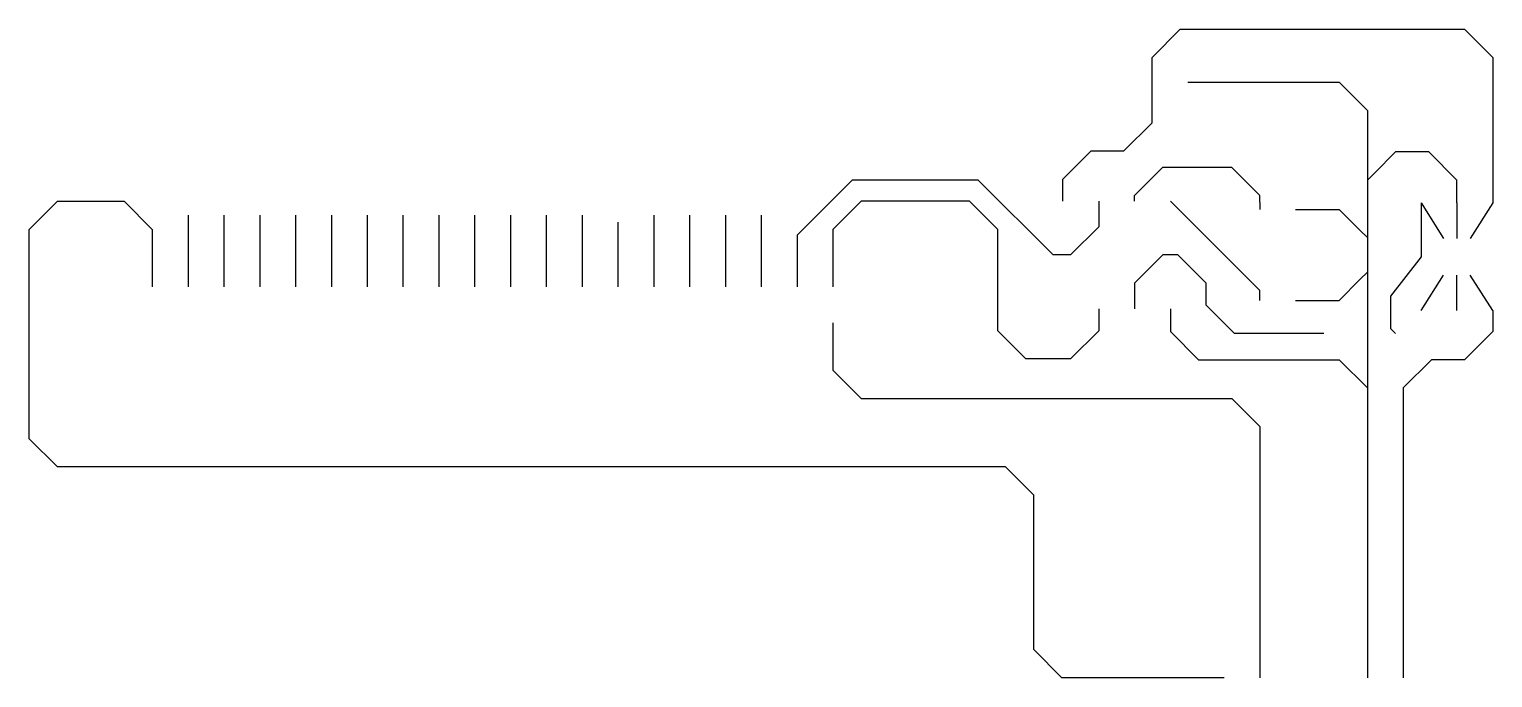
# Model space of a CAD drawing. Header units: millimetres. Extents: x 7 to 111, y 7 to 53.
import ezdxf

# ---------------------------------------------------------------- set-up
doc = ezdxf.new("R2010")
doc.units = ezdxf.units.MM
doc.header["$MEASUREMENT"] = 0
doc.layers.add('TOP', color=1, linetype='Continuous')

msp = doc.modelspace()

# ---------------------------------------------------------------- linework, layer by layer
at = {"layer": 'TOP'}
for p, q in [((18.72, 39.57), (18.72, 34.49)), ((21.26, 39.57), (21.26, 34.49)), ((23.8, 39.57), (23.8, 34.49)), ((26.34, 39.57), (26.34, 34.49)), ((28.88, 39.57), (28.88, 34.49)), ((31.42, 39.57), (31.42, 34.49)), ((33.96, 39.57), (33.96, 34.49)), ((36.5, 39.57), (36.5, 34.49)), ((39.04, 39.57), (39.04, 34.49)), ((41.58, 39.57), (41.58, 34.49)), ((44.12, 39.57), (44.12, 34.49)), ((46.66, 39.57), (46.66, 34.49)), ((51.74, 39.57), (51.74, 34.49)), ((54.28, 39.57), (54.28, 34.49)), ((56.82, 39.57), (56.82, 34.49)), ((59.36, 39.57), (59.36, 34.49)), ((106.15, 40.44), (107.74, 37.93)), ((108.69, 40.44), (108.69, 37.93)), ((111.23, 40.44), (109.64, 37.93)), ((49.2, 39.07), (49.2, 34.49)), ((106.15, 32.82), (107.74, 35.33)), ((108.69, 32.82), (108.69, 35.33)), ((111.23, 32.82), (109.64, 35.33)), ((104.34, 31.18), (103.99, 31.53))]:
    msp.add_line(p, q, dxfattribs=at)
for points in [[(87.07, 49), (87.07, 50.76), (89.07, 52.76), (109.23, 52.76), (111.23, 50.76), (111.23, 40.44)], [(80.75, 40.56), (80.75, 42.13), (82.75, 44.13), (85.07, 44.13), (87.07, 46.13), (87.07, 49)], [(89.61, 49), (100.34, 49), (102.34, 47), (102.34, 6.77)], [(108.69, 40.44), (108.69, 42.06), (106.69, 44.06), (104.34, 44.06), (102.84, 42.56), (102.34, 42.06)], [(85.83, 40.56), (85.83, 40.98), (87.83, 42.98), (92.71, 42.98), (94.69, 41), (94.71, 39.98)], [(83.29, 40.56), (83.29, 38.75), (81.29, 36.75), (80.06, 36.75), (74.75, 42.06), (65.81, 42.06), (61.9, 38.15), (61.9, 34.49)], [(92.18, 6.77), (80.68, 6.77), (78.68, 8.77), (78.68, 19.72), (76.68, 21.72), (9.46, 21.72), (7.46, 23.72), (7.46, 38.56), (9.46, 40.56), (14.18, 40.56), (16.18, 38.56), (16.18, 34.49)], [(83.29, 32.94), (83.29, 31.38), (81.29, 29.38), (78.13, 29.38), (76.13, 31.38), (76.13, 38.56), (74.13, 40.56), (66.44, 40.56), (64.44, 38.56), (64.44, 34.49)], [(94.71, 33.53), (94.71, 34.22), (88.37, 40.56)], [(97.25, 39.98), (100.34, 39.98), (101.84, 38.48), (102.34, 37.98)], [(106.15, 40.44), (106.15, 36.63), (103.99, 33.82), (103.99, 31.52)], [(99.26, 31.18), (92.91, 31.18), (90.91, 33.18), (90.91, 34.75), (88.91, 36.75), (87.83, 36.75), (85.83, 34.75), (85.83, 32.94)], [(97.25, 33.53), (100.34, 33.53), (101.84, 35.03), (102.34, 35.53)], [(88.37, 32.94), (88.37, 31.32), (90.37, 29.32), (100.34, 29.32), (102.34, 27.32)], [(111.23, 32.82), (111.23, 31.32), (109.23, 29.32), (106.88, 29.32), (104.88, 27.32), (104.88, 6.77)], [(64.44, 31.95), (64.44, 28.58), (66.44, 26.58), (92.72, 26.58), (94.72, 24.58), (94.72, 6.77)]]:
    msp.add_lwpolyline(points, dxfattribs=at)

doc.saveas('drawing.dxf')
